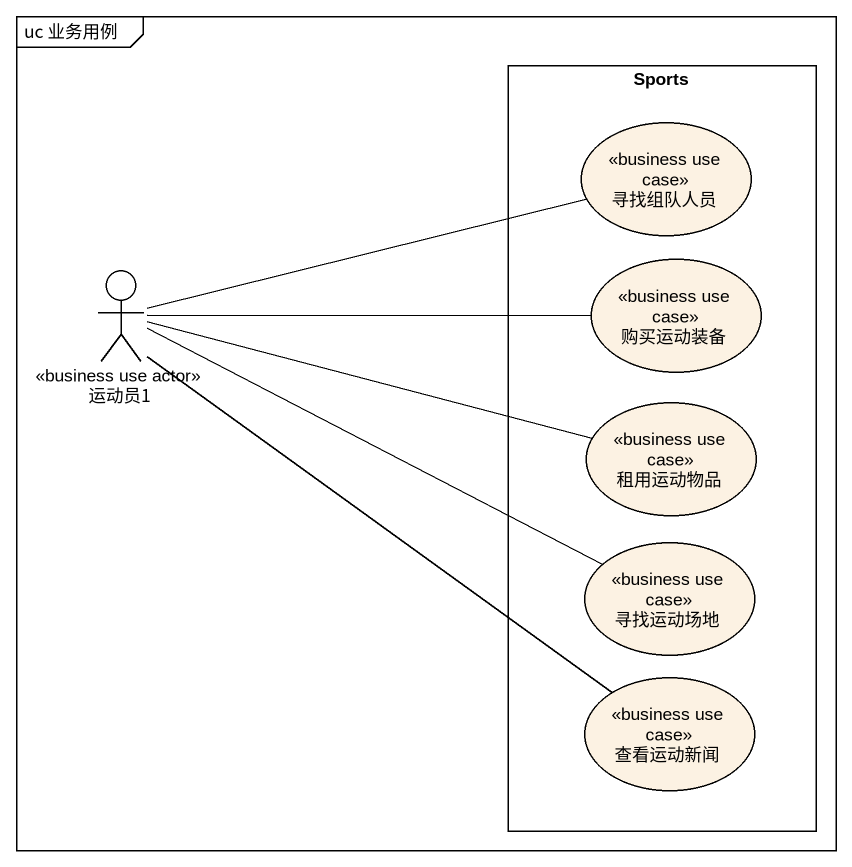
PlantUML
@startuml
mainframe uc 业务用例
rectangle Sports {
  usecase 寻找组队人员 <<business use case>>
  usecase 购买运动装备 <<business use case>>
  usecase 租用运动物品 <<business use case>>
  usecase 寻找运动场地 <<business use case>>
  usecase 查看运动新闻 <<business use case>>
}
actor 运动员1 <<business use actor>>
运动员1 -right- 寻找组队人员
运动员1 -right- 购买运动装备
运动员1 -right- 租用运动物品
运动员1 -right- 寻找运动场地
运动员1 -- 查看运动新闻
@enduml
